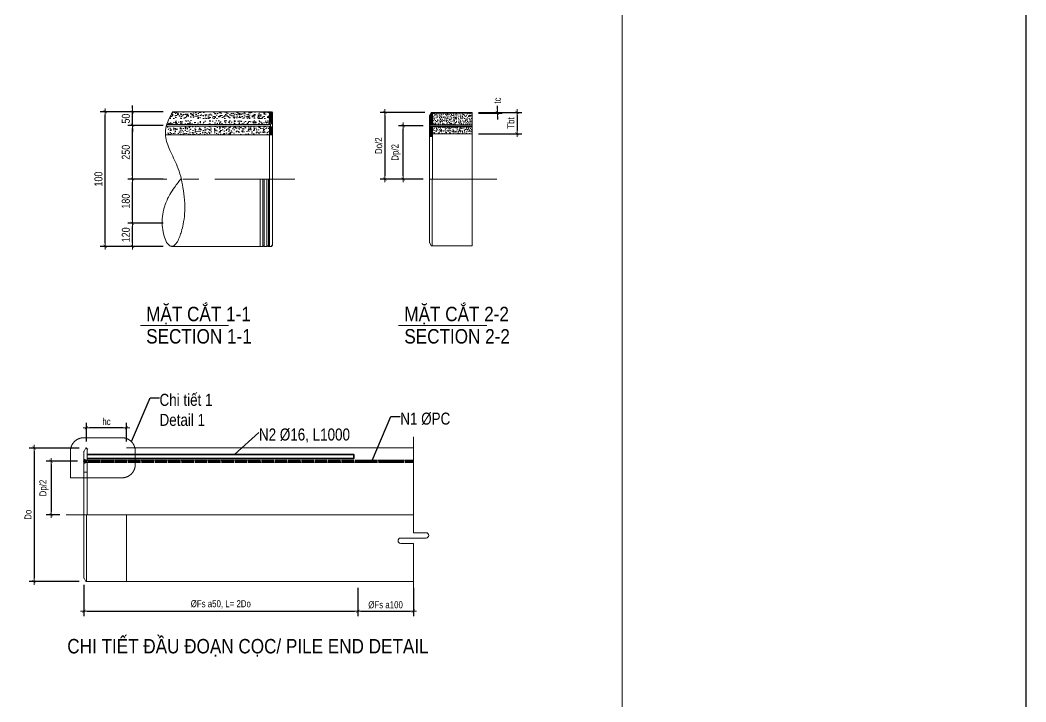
# Model space of a CAD drawing. Header units: millimetres. Extents: x -2123450 to -961021, y -260876 to 649159.
# Drawn here: x -1433235 to -1401835, y -90644 to -69372 of the extents above; entities that cross this region are included whole.
import ezdxf
from ezdxf.enums import TextEntityAlignment as Align

# ---------------------------------------------------------------- set-up
doc = ezdxf.new("R2010")
doc.units = ezdxf.units.MM
doc.header["$LTSCALE"] = 1000
doc.header["$MEASUREMENT"] = 0
doc.header["$PDMODE"] = 66
for name, pattern in [('CENTER2', [1.125, 0.75, -0.125, 0.125, -0.125]), ('CENTERX2', [4, 2.5, -0.5, 0.5, -0.5]), ('HIDDEN', [0.375, 0.25, -0.125]), ('HIDDEN2', [4.7625, 3.175, -1.5875])]:
    doc.linetypes.add(name, pattern=pattern)
doc.layers.get('0').update_dxf_attribs({"linetype": 'CONTINUOUS'})
doc.layers.get('DEFPOINTS').update_dxf_attribs({"linetype": 'CONTINUOUS'})
for name, color, linetype, lineweight in [('1.NET BAO-F', 3, 'CONTINUOUS', 20), ('4.DIM-F', 1, 'CONTINUOUS', 15), ('9.NET MANH-F', 9, 'CONTINUOUS', 15), ('NDC_S_AXIS', 5, 'CENTER2', 15), ('NDC_S_BREAK-LINE', 1, 'CONTINUOUS', 15), ('NDC_S_CONTINUOUS', 3, 'CONTINUOUS', 20), ('NDC_S_DIM', 1, 'CONTINUOUS', 9), ('NDC_S_HATCH MATERIAL', 8, 'CONTINUOUS', 13), ('NDC_S_REBAR', 4, 'CONTINUOUS', 35), ('NDC_S_VN TEXT', 7, 'CONTINUOUS', 9), ('Thep', 1, 'CONTINUOUS', 30), ('Thep dai', 3, 'CONTINUOUS', 30)]:
    doc.layers.add(name, color=color, linetype=linetype, lineweight=lineweight)
doc.layers.add('NDC_S-COLUMN', color=3, linetype='CONTINUOUS')
doc.styles.add('NDC_ARIAL', font='arial.ttf', dxfattribs={"width": 0.8})
doc.dimstyles.new('DIM', dxfattribs={"dimtxt": 0.03, "dimasz": 0.035, "dimexe": 0.03, "dimexo": 0.03, "dimgap": 0.005, "dimtad": 1, "dimdec": 0, "dimlfac": 10000, "dimzin": 0, "dimdsep": 46, "dimtxsty": 'NDC_ARIAL', "dimblk": 'DOTSMALL', "dimcen": 0.05, "dimclrd": 1, "dimclre": 1, "dimadec": 0, "dimazin": 0, "dimtfac": 1, "dimtdec": 0, "dimtofl": 0, "dimtmove": 0, "dimatfit": 3, "dimfxl": 0.03, "dimtolj": 1, "dimtzin": 0, "dimarcsym": 0})
doc.dimstyles.new('NDC_1-100', dxfattribs={"dimscale": 100, "dimtxt": 2.2, "dimasz": 1, "dimexe": 1.5, "dimexo": 2, "dimgap": 0.8, "dimtad": 1, "dimdec": 0, "dimdsep": 46, "dimtxsty": 'NDC_ARIAL', "dimblk": 'DIMMARK', "dimcen": 49999.938995, "dimdle": 1.5, "dimclrd": 1, "dimclre": 1, "dimclrt": 3, "dimadec": 0, "dimazin": 0, "dimtfac": 1, "dimtdec": 0, "dimtix": 1, "dimtmove": 2, "dimatfit": 3, "dimfxl": 1, "dimarcsym": 0})
doc.dimstyles.new('NDC_1-25(25)', dxfattribs={"dimscale": 100, "dimtxt": 2.5, "dimasz": 1, "dimexe": 1.5, "dimexo": 0, "dimgap": 0.8, "dimtad": 1, "dimdec": 0, "dimlfac": 0.25, "dimdsep": 46, "dimtxsty": 'NDC_ARIAL', "dimblk": 'DIMMARK', "dimcen": 49999.938995, "dimdle": 1.5, "dimclrd": 1, "dimclre": 1, "dimclrt": 3, "dimadec": 0, "dimazin": 0, "dimtfac": 1, "dimtdec": 0, "dimtix": 1, "dimtmove": 2, "dimatfit": 3, "dimfxl": 1, "dimarcsym": 0})
pattern_1 = [(50, (-1639877.75, -92218.88), (214.93242, -18.80415), [22.47432, -247.21747]), (355, (-1639877.75, -92218.88), (-41.57788, 225.40004), [17.97945, -197.77397]), (100.4514, (-1639859.84, -92220.44), (173.3547, 206.59575), [19.10023, -210.10252]), (46.1842, (-1639877.75, -92158.95), (319.80682, -49.59902), [33.71147, -370.8262]), (96.6356, (-1639851.1, -92163.08), (280.0787, 291.90176), [28.65034, -315.1537]), (351.1842, (-1639877.75, -92158.95), (280.0785, 291.902), [26.9692, -296.66096]), (21, (-1639847.78, -92173.93), (178.8677, -120.64778), [22.47432, -247.21747]), (326, (-1639847.78, -92173.93), (72.91127, 217.29667), [17.97945, -197.77397]), (71.4514, (-1639832.87, -92183.98), (251.77904, 96.6487), [19.10023, -210.10252]), (37.5, (-1639877.75, -92218.88), (3.643792, 99.754151), [0, -195.37671, 0, -200.77055, 0, -198.523116]), (7.5, (-1639877.75, -92218.88), (78.83077, 118.18844), [0, -114.46918, 0, -190.88185, 0, -75.66353]), (327.5, (-1639944.57, -92218.88), (159.963915, -6.758737), [0, -74.91438, 0, -233.73288, 0, -310.14555]), (317.5, (-1639974.54, -92218.88), (174.75613, 29.99721), [0, -97.3887, 0, -155.2226, 0, -220.24829])]
pattern_2 = [(45, (-3170959.316, 510460.39), (-49.7184456, 49.7184456), []), (45, (-3170942.74, 510460.39), (-49.7184456, 49.7184456), []), (45, (-3170926.17, 510460.39), (-49.7184456, 49.7184456), []), (45, (-3170909.6, 510460.39), (-49.7184456, 49.7184456), [])]

# ---------------------------------------------------------------- blocks, each defined once
blk = doc.blocks.new('_DotSmall')
at = {"color": 0, "linetype": 'ByBlock', "lineweight": 9, "const_width": 0.5}
blk.add_lwpolyline([(-0.0625, 0, 1), (0.0625, 0, 1)], format="xyb", close=True, dxfattribs=at)
blk = doc.blocks.new('DIMMARK')
at = {"layer": 'NDC_S_DIM', "color": 1}
blk.add_line((-1.5, 0), (1, 0), dxfattribs=at)
at = {"layer": 'NDC_S_DIM', "color": 2, "const_width": 0.15}
blk.add_lwpolyline([(-0.5, -0.5), (0.5, 0.5)], dxfattribs=at)
blk = doc.blocks.new('*D1162')
at = {"layer": 'DEFPOINTS', "color": 0, "transparency": 16777216}
for p in [(-1431164, -82091), (-1431164, -82723), (-1429914, -82723)]:
    blk.add_point(p, dxfattribs=at)
at = {"layer": 'NDC_S_DIM', "color": 1, "lineweight": -2, "transparency": 16777216}
for p, q in [((-1431164, -82523), (-1431164, -81941)), ((-1429914, -82523), (-1429914, -81941)), ((-1430014, -82091), (-1431064, -82091))]:
    blk.add_line(p, q, dxfattribs=at)
at = {"layer": 'NDC_S_DIM', "color": 1, "lineweight": -2, "transparency": 16777216, "xscale": 100, "yscale": 100, "zscale": 100, "rotation": 180}
blk.add_blockref('DIMMARK', (-1431164, -82091), dxfattribs=at)
at = {"layer": 'NDC_S_DIM', "color": 1, "lineweight": -2, "transparency": 16777216, "xscale": 100, "yscale": 100, "zscale": 100}
blk.add_blockref('DIMMARK', (-1429914, -82091), dxfattribs=at)
at = {"layer": 'NDC_S_DIM', "color": 3, "transparency": 16777216, "insert": (-1430539, -81900), "char_height": 220, "attachment_point": 5, "style": 'NDC_ARIAL'}
blk.add_mtext('hc', dxfattribs=at)
blk = doc.blocks.new('*D1163')
at = {"layer": 'DEFPOINTS', "color": 0, "transparency": 16777216}
for p in [(-1431247, -86789), (-1422693, -86889), (-1422693, -87816)]:
    blk.add_point(p, dxfattribs=at)
at = {"layer": 'NDC_S_DIM', "color": 1, "lineweight": -2, "transparency": 16777216}
for p, q in [((-1431247, -86989), (-1431247, -87966)), ((-1422693, -87089), (-1422693, -87966)), ((-1431147, -87816), (-1422793, -87816))]:
    blk.add_line(p, q, dxfattribs=at)
at = {"layer": 'NDC_S_DIM', "color": 1, "lineweight": -2, "transparency": 16777216, "xscale": 100, "yscale": 100, "zscale": 100, "rotation": 180}
blk.add_blockref('DIMMARK', (-1431247, -87816), dxfattribs=at)
at = {"layer": 'NDC_S_DIM', "color": 1, "lineweight": -2, "transparency": 16777216, "xscale": 100, "yscale": 100, "zscale": 100}
blk.add_blockref('DIMMARK', (-1422693, -87816), dxfattribs=at)
at = {"layer": 'NDC_S_DIM', "color": 3, "transparency": 16777216, "insert": (-1426970, -87601), "char_height": 220, "attachment_point": 5, "style": 'NDC_ARIAL'}
blk.add_mtext('ØFs a50, L= 2Do', dxfattribs=at)
blk = doc.blocks.new('*D1164')
at = {"layer": 'DEFPOINTS', "color": 0, "transparency": 16777216}
for p in [(-1422693, -86889), (-1420957, -86889), (-1420957, -87816)]:
    blk.add_point(p, dxfattribs=at)
at = {"layer": 'NDC_S_DIM', "color": 1, "lineweight": -2, "transparency": 16777216}
for p, q in [((-1422693, -87089), (-1422693, -87966)), ((-1420957, -87089), (-1420957, -87966)), ((-1422593, -87816), (-1421057, -87816))]:
    blk.add_line(p, q, dxfattribs=at)
at = {"layer": 'NDC_S_DIM', "color": 1, "lineweight": -2, "transparency": 16777216, "xscale": 100, "yscale": 100, "zscale": 100, "rotation": 180}
blk.add_blockref('DIMMARK', (-1422693, -87816), dxfattribs=at)
at = {"layer": 'NDC_S_DIM', "color": 1, "lineweight": -2, "transparency": 16777216, "xscale": 100, "yscale": 100, "zscale": 100}
blk.add_blockref('DIMMARK', (-1420957, -87816), dxfattribs=at)
at = {"layer": 'NDC_S_DIM', "color": 3, "transparency": 16777216, "insert": (-1421825, -87618), "char_height": 220, "attachment_point": 5, "style": 'NDC_ARIAL'}
blk.add_mtext('ØFs a100', dxfattribs=at)
blk = doc.blocks.new('*D1165')
at = {"layer": 'DEFPOINTS', "color": 0, "transparency": 16777216}
for p in [(-1431189, -82723), (-1432798, -86889), (-1431189, -86889)]:
    blk.add_point(p, dxfattribs=at)
at = {"layer": 'NDC_S_DIM', "color": 1, "lineweight": -2, "transparency": 16777216}
for p, q in [((-1431389, -82723), (-1432948, -82723)), ((-1432798, -82823), (-1432798, -86789)), ((-1431389, -86889), (-1432948, -86889))]:
    blk.add_line(p, q, dxfattribs=at)
at = {"layer": 'NDC_S_DIM', "color": 1, "lineweight": -2, "transparency": 16777216, "xscale": 100, "yscale": 100, "zscale": 100}
for p, rotation in [((-1432798, -82723), 90), ((-1432798, -86889), 270)]:
    blk.add_blockref('DIMMARK', p, dxfattribs=dict(at, rotation=rotation))
at = {"layer": 'NDC_S_DIM', "color": 3, "transparency": 16777216, "insert": (-1432989, -84806), "char_height": 220, "attachment_point": 5, "rotation": 90, "style": 'NDC_ARIAL'}
blk.add_mtext('Do', dxfattribs=at)
blk = doc.blocks.new('*D1166')
at = {"layer": 'DEFPOINTS', "color": 0, "transparency": 16777216}
for p in [(-1431243, -83138), (-1432267, -84806), (-1431799, -84806)]:
    blk.add_point(p, dxfattribs=at)
at = {"layer": 'NDC_S_DIM', "color": 1, "lineweight": -2, "transparency": 16777216}
for p, q in [((-1431443, -83138), (-1432417, -83138)), ((-1432267, -83238), (-1432267, -84706)), ((-1431999, -84806), (-1432417, -84806))]:
    blk.add_line(p, q, dxfattribs=at)
at = {"layer": 'NDC_S_DIM', "color": 1, "lineweight": -2, "transparency": 16777216, "xscale": 100, "yscale": 100, "zscale": 100}
for p, rotation in [((-1432267, -83138), 90), ((-1432267, -84806), 270)]:
    blk.add_blockref('DIMMARK', p, dxfattribs=dict(at, rotation=rotation))
at = {"layer": 'NDC_S_DIM', "color": 3, "transparency": 16777216, "insert": (-1432490, -83972), "char_height": 220, "attachment_point": 5, "rotation": 90, "style": 'NDC_ARIAL'}
blk.add_mtext('Dp/2', dxfattribs=at)
blk = doc.blocks.new('CHI TIET DAU DOAN COC TOLE PHANG')
at = {"linetype": 'HIDDEN2', "ltscale": 0.2}
blk.add_lwpolyline([(0.209, 0.2885), (0.0663, 0.2885, 0.414214), (0.0163, 0.2385), (0.0163, 0.1383), (0.209, 0.1383, 0.414214), (0.259, 0.1883), (0.259, 0.2385, 0.414214)], format="xyb", close=True, dxfattribs=at)
at = {"layer": 'NDC_S_AXIS', "linetype": 'CENTERX2'}
for p, q in [((0.3192, 0), (0, 0)), ((1.301, 0), (0.3192, 0))]:
    blk.add_line(p, q, dxfattribs=at)
at = {"layer": 'NDC_S_BREAK-LINE'}
blk.add_lwpolyline([(1.301, 0.2915), (1.301, -0.0672), (1.3485, -0.0672, -1), (1.3485, -0.0872), (1.301, -0.0872), (1.2534, -0.0872, 1), (1.2534, -0.1072), (1.301, -0.1072), (1.301, -0.2909)], format="xyb", dxfattribs=at)
at = {"layer": 'NDC_S_CONTINUOUS'}
for p, q in [((0.0782, 0.2035), (0.0782, 0.247)), ((0.2262, 0.25), (1.301, 0.25)), ((0.0712, 0.2065), (0.0662, 0.2065)), ((0.0712, 0.1935), (0.0662, 0.1935)), ((0.0712, 0.2065), (0.0712, 0.2045)), ((0.0712, 0.2045), (0.0782, 0.2045)), ((0.0712, 0.1955), (0.0712, 0.1935)), ((0.0712, 0.1955), (0.0782, 0.1955)), ((0.0782, 0.1965), (0.0782, 0)), ((0.0782, 0.16), (0.0662, 0.16)), ((0.0762, 0), (0.0762, -0.25)), ((0.2262, 0), (0.2262, -0.25)), ((0.0762, -0.25), (0.2262, -0.25)), ((0.2262, -0.25), (1.301, -0.25))]:
    blk.add_line(p, q, dxfattribs=at)
blk.add_lwpolyline([(0.0762, -0.248), (0.0762, -0.25), (0.0732, -0.25), (0.0672, -0.238), (0.0662, -0.238), (0.0662, 0.238), (0.0672, 0.238), (0.0732, 0.25), (0.0762, 0.25), (0.0762, 0.247)], dxfattribs=at)
at = {"layer": 'NDC_S_REBAR'}
for p, q in [((0.0702, 0.2035), (0.0782, 0.2035)), ((0.0702, 0.1965), (0.0788, 0.1965)), ((0.0813, 0.2035), (0.1283, 0.2035)), ((0.0818, 0.1965), (0.1288, 0.1965)), ((0.1313, 0.2035), (0.1783, 0.2035)), ((0.1318, 0.1965), (0.1788, 0.1965)), ((0.1813, 0.2035), (0.2262, 0.2035)), ((0.1818, 0.1965), (0.2262, 0.1965)), ((0.2262, 0.2035), (0.2283, 0.2035)), ((0.2262, 0.1965), (0.2288, 0.1965)), ((0.2313, 0.2035), (0.2783, 0.2035)), ((0.2318, 0.1965), (0.2788, 0.1965)), ((0.2813, 0.2035), (0.3283, 0.2035)), ((0.2818, 0.1965), (0.3288, 0.1965)), ((0.3313, 0.2035), (0.3783, 0.2035)), ((0.3318, 0.1965), (0.3788, 0.1965)), ((0.3813, 0.2035), (0.4283, 0.2035)), ((0.3818, 0.1965), (0.4288, 0.1965)), ((0.4313, 0.2035), (0.4783, 0.2035)), ((0.4318, 0.1965), (0.4788, 0.1965)), ((0.4813, 0.2035), (0.5283, 0.2035)), ((0.4818, 0.1965), (0.5288, 0.1965)), ((0.5313, 0.2035), (0.5783, 0.2035)), ((0.5318, 0.1965), (0.5788, 0.1965)), ((0.5813, 0.2035), (0.6283, 0.2035)), ((0.5818, 0.1965), (0.6288, 0.1965)), ((0.6313, 0.2035), (0.6783, 0.2035)), ((0.6318, 0.1965), (0.6788, 0.1965)), ((0.6813, 0.2035), (0.7283, 0.2035)), ((0.6818, 0.1965), (0.7288, 0.1965)), ((0.7313, 0.2035), (0.7783, 0.2035)), ((0.7318, 0.1965), (0.7788, 0.1965)), ((0.7813, 0.2035), (0.8283, 0.2035)), ((0.7818, 0.1965), (0.8288, 0.1965)), ((0.8313, 0.2035), (0.8783, 0.2035)), ((0.8318, 0.1965), (0.8788, 0.1965)), ((0.8813, 0.2035), (0.9283, 0.2035)), ((0.8818, 0.1965), (0.9288, 0.1965)), ((0.9313, 0.2035), (0.9783, 0.2035)), ((0.9318, 0.1965), (0.9788, 0.1965)), ((0.9813, 0.2035), (1.0283, 0.2035)), ((0.9818, 0.1965), (1.0288, 0.1965)), ((1.0313, 0.2035), (1.0783, 0.2035)), ((1.0318, 0.1965), (1.0788, 0.1965)), ((1.0813, 0.2035), (1.1659, 0.2035)), ((1.0818, 0.1965), (1.1668, 0.1965)), ((1.1689, 0.2035), (1.2659, 0.2035)), ((1.1698, 0.1965), (1.2668, 0.1965)), ((1.2689, 0.2035), (1.301, 0.2035)), ((1.2698, 0.1965), (1.301, 0.1965))]:
    blk.add_line(p, q, dxfattribs=at)
blk.add_ellipse((0.0686, 0.2), major_axis=(0, 0.0055), ratio=0.363902, start_param=5.391025, end_param=10.293338, dxfattribs=at)
blk = doc.blocks.new('thep gia cuong')
at = {"layer": 'NDC_S_REBAR'}
blk.add_lwpolyline([(0, -0.014), (1, -0.014), (1, 0), (0, 0)], dxfattribs=at)
blk = doc.blocks.new('*D1182')
at = {"layer": 'DEFPOINTS', "color": 0, "transparency": 16777216}
for p in [(-1430582, -72231), (-1428767, -72231), (-1428767, -76431)]:
    blk.add_point(p, dxfattribs=at)
at = {"layer": 'NDC_S_DIM', "color": 1, "lineweight": -2, "transparency": 16777216}
for p, q in [((-1428767, -72231), (-1430732, -72231)), ((-1430582, -76331), (-1430582, -72331)), ((-1428767, -76431), (-1430732, -76431))]:
    blk.add_line(p, q, dxfattribs=at)
at = {"layer": 'NDC_S_DIM', "color": 1, "lineweight": -2, "transparency": 16777216, "xscale": 100, "yscale": 100, "zscale": 100}
for p, rotation in [((-1430582, -72231), 90), ((-1430582, -76431), 270)]:
    blk.add_blockref('DIMMARK', p, dxfattribs=dict(at, rotation=rotation))
at = {"layer": 'NDC_S_DIM', "color": 3, "lineweight": 100, "transparency": 16777216, "insert": (-1430789, -74331), "char_height": 250, "attachment_point": 5, "rotation": 90, "style": 'NDC_ARIAL'}
blk.add_mtext('100', dxfattribs=at)
blk = doc.blocks.new('*D1183')
at = {"layer": 'DEFPOINTS', "color": 0, "transparency": 16777216}
for p in [(-1429727, -75711), (-1428767, -75711), (-1428767, -76431)]:
    blk.add_point(p, dxfattribs=at)
at = {"layer": 'NDC_S_DIM', "color": 1, "lineweight": -2, "transparency": 16777216}
for p, q in [((-1428767, -75711), (-1429877, -75711)), ((-1429727, -76331), (-1429727, -75811)), ((-1428767, -76431), (-1429877, -76431))]:
    blk.add_line(p, q, dxfattribs=at)
at = {"layer": 'NDC_S_DIM', "color": 1, "lineweight": -2, "transparency": 16777216, "xscale": 100, "yscale": 100, "zscale": 100}
for p, rotation in [((-1429727, -75711), 90), ((-1429727, -76431), 270)]:
    blk.add_blockref('DIMMARK', p, dxfattribs=dict(at, rotation=rotation))
at = {"layer": 'NDC_S_DIM', "color": 3, "lineweight": 100, "transparency": 16777216, "insert": (-1429934, -76071), "char_height": 250, "attachment_point": 5, "rotation": 90, "style": 'NDC_ARIAL'}
blk.add_mtext('120', dxfattribs=at)
blk = doc.blocks.new('*D1184')
at = {"layer": 'DEFPOINTS', "color": 0, "transparency": 16777216}
for p in [(-1429727, -74333), (-1428767, -74333), (-1428767, -75711)]:
    blk.add_point(p, dxfattribs=at)
at = {"layer": 'NDC_S_DIM', "color": 1, "lineweight": -2, "transparency": 16777216}
for p, q in [((-1428767, -74333), (-1429877, -74333)), ((-1429727, -75611), (-1429727, -74433)), ((-1428767, -75711), (-1429877, -75711))]:
    blk.add_line(p, q, dxfattribs=at)
at = {"layer": 'NDC_S_DIM', "color": 1, "lineweight": -2, "transparency": 16777216, "xscale": 100, "yscale": 100, "zscale": 100}
for p, rotation in [((-1429727, -74333), 90), ((-1429727, -75711), 270)]:
    blk.add_blockref('DIMMARK', p, dxfattribs=dict(at, rotation=rotation))
at = {"layer": 'NDC_S_DIM', "color": 3, "lineweight": 100, "transparency": 16777216, "insert": (-1429934, -75022), "char_height": 250, "attachment_point": 5, "rotation": 90, "style": 'NDC_ARIAL'}
blk.add_mtext('180', dxfattribs=at)
blk = doc.blocks.new('*D1185')
at = {"layer": 'DEFPOINTS', "color": 0, "transparency": 16777216}
for p in [(-1429727, -72655), (-1428767, -72655), (-1428767, -74333)]:
    blk.add_point(p, dxfattribs=at)
at = {"layer": 'NDC_S-COLUMN', "color": 1, "lineweight": -2, "transparency": 16777216}
for p, q in [((-1428767, -72655), (-1429877, -72655)), ((-1429727, -74233), (-1429727, -72755)), ((-1428767, -74333), (-1429877, -74333))]:
    blk.add_line(p, q, dxfattribs=at)
at = {"layer": 'NDC_S-COLUMN', "color": 1, "lineweight": -2, "transparency": 16777216, "xscale": 100, "yscale": 100, "zscale": 100}
for p, rotation in [((-1429727, -72655), 90), ((-1429727, -74333), 270)]:
    blk.add_blockref('DIMMARK', p, dxfattribs=dict(at, rotation=rotation))
at = {"layer": 'NDC_S-COLUMN', "color": 3, "transparency": 16777216, "insert": (-1429934, -73494), "char_height": 250, "attachment_point": 5, "rotation": 90, "style": 'NDC_ARIAL'}
blk.add_mtext('250', dxfattribs=at)
blk = doc.blocks.new('*D1186')
at = {"layer": 'DEFPOINTS', "color": 0, "transparency": 16777216}
for p in [(-1429727, -72234), (-1428767, -72234), (-1428767, -72655)]:
    blk.add_point(p, dxfattribs=at)
at = {"layer": 'NDC_S-COLUMN', "color": 1, "lineweight": -2, "transparency": 16777216}
for p, q in [((-1429727, -72134), (-1429727, -72034)), ((-1428767, -72234), (-1429877, -72234)), ((-1429727, -72655), (-1429727, -72234)), ((-1428767, -72655), (-1429877, -72655)), ((-1429727, -72755), (-1429727, -72855))]:
    blk.add_line(p, q, dxfattribs=at)
at = {"layer": 'NDC_S-COLUMN', "color": 1, "lineweight": -2, "transparency": 16777216, "xscale": 100, "yscale": 100, "zscale": 100}
for p, rotation in [((-1429727, -72234), 270), ((-1429727, -72655), 90)]:
    blk.add_blockref('DIMMARK', p, dxfattribs=dict(at, rotation=rotation))
at = {"layer": 'NDC_S-COLUMN', "color": 3, "transparency": 16777216, "insert": (-1429934, -72445), "char_height": 250, "attachment_point": 5, "rotation": 90, "style": 'NDC_ARIAL'}
blk.add_mtext('50', dxfattribs=at)
blk = doc.blocks.new('*D1197')
at = {"layer": 'DEFPOINTS', "color": 0, "transparency": 16777216}
for p in [(-1420398, -72250), (-1421848, -74333), (-1420456, -74333)]:
    blk.add_point(p, dxfattribs=at)
at = {"layer": 'NDC_S_DIM', "color": 1, "lineweight": -2, "transparency": 16777216}
for p, q in [((-1420598, -72250), (-1421998, -72250)), ((-1421848, -72350), (-1421848, -74233)), ((-1420656, -74333), (-1421998, -74333))]:
    blk.add_line(p, q, dxfattribs=at)
at = {"layer": 'NDC_S_DIM', "color": 1, "lineweight": -2, "transparency": 16777216, "xscale": 100, "yscale": 100, "zscale": 100}
for p, rotation in [((-1421848, -72250), 90), ((-1421848, -74333), 270)]:
    blk.add_blockref('DIMMARK', p, dxfattribs=dict(at, rotation=rotation))
at = {"layer": 'NDC_S_DIM', "color": 3, "transparency": 16777216, "insert": (-1422041, -73291), "char_height": 220, "attachment_point": 5, "rotation": 90, "style": 'NDC_ARIAL'}
blk.add_mtext('Do/2', dxfattribs=at)
blk = doc.blocks.new('*D1198')
at = {"layer": 'DEFPOINTS', "color": 0, "transparency": 16777216}
for p in [(-1421276, -72666), (-1420452, -72666), (-1420456, -74333)]:
    blk.add_point(p, dxfattribs=at)
at = {"layer": 'NDC_S_DIM', "color": 1, "lineweight": -2, "transparency": 16777216}
for p, q in [((-1420652, -72666), (-1421426, -72666)), ((-1421276, -74233), (-1421276, -72766)), ((-1420656, -74333), (-1421426, -74333))]:
    blk.add_line(p, q, dxfattribs=at)
at = {"layer": 'NDC_S_DIM', "color": 1, "lineweight": -2, "transparency": 16777216, "xscale": 100, "yscale": 100, "zscale": 100}
for p, rotation in [((-1421276, -72666), 90), ((-1421276, -74333), 270)]:
    blk.add_blockref('DIMMARK', p, dxfattribs=dict(at, rotation=rotation))
at = {"layer": 'NDC_S_DIM', "color": 3, "transparency": 16777216, "insert": (-1421498, -73499), "char_height": 220, "attachment_point": 5, "rotation": 90, "style": 'NDC_ARIAL'}
blk.add_mtext('Dp/2', dxfattribs=at)
blk = doc.blocks.new('*D1199')
at = {"layer": 'DEFPOINTS', "color": 0, "transparency": 16777216}
for p in [(-1419123, -72250), (-1419123, -72275), (-1418333, -72275)]:
    blk.add_point(p, dxfattribs=at)
at = {"layer": 'NDC_S_DIM', "color": 1, "lineweight": -2, "transparency": 16777216}
for p, q in [((-1418333, -72150), (-1418333, -72050)), ((-1418923, -72250), (-1418183, -72250)), ((-1418923, -72275), (-1418183, -72275)), ((-1418333, -72250), (-1418333, -72275)), ((-1418333, -72375), (-1418333, -72475))]:
    blk.add_line(p, q, dxfattribs=at)
at = {"layer": 'NDC_S_DIM', "color": 1, "lineweight": -2, "transparency": 16777216, "xscale": 100, "yscale": 100, "zscale": 100}
for p, rotation in [((-1418333, -72250), 270), ((-1418333, -72275), 90)]:
    blk.add_blockref('DIMMARK', p, dxfattribs=dict(at, rotation=rotation))
at = {"layer": 'NDC_S_DIM', "color": 3, "transparency": 16777216, "insert": (-1418333, -71883), "char_height": 220, "attachment_point": 5, "rotation": 90, "style": 'NDC_ARIAL'}
blk.add_mtext('tc', dxfattribs=at)
blk = doc.blocks.new('*D1200')
at = {"layer": 'DEFPOINTS', "color": 0, "transparency": 16777216}
for p in [(-1419123, -72250), (-1419123, -72916), (-1417722, -72916)]:
    blk.add_point(p, dxfattribs=at)
at = {"layer": 'NDC_S_DIM', "color": 1, "lineweight": -2, "transparency": 16777216}
for p, q in [((-1418923, -72250), (-1417572, -72250)), ((-1417722, -72350), (-1417722, -72816)), ((-1418923, -72916), (-1417572, -72916))]:
    blk.add_line(p, q, dxfattribs=at)
at = {"layer": 'NDC_S_DIM', "color": 1, "lineweight": -2, "transparency": 16777216, "xscale": 100, "yscale": 100, "zscale": 100}
for p, rotation in [((-1417722, -72250), 90), ((-1417722, -72916), 270)]:
    blk.add_blockref('DIMMARK', p, dxfattribs=dict(at, rotation=rotation))
at = {"layer": 'NDC_S_DIM', "color": 3, "transparency": 16777216, "insert": (-1417914, -72583), "char_height": 220, "attachment_point": 5, "rotation": 90, "style": 'NDC_ARIAL'}
blk.add_mtext('Tbt', dxfattribs=at)
blk = doc.blocks.new('daucocmangxong 3.0')
at = {"layer": 'NDC_S_AXIS', "linetype": 'HIDDEN', "ltscale": 0.001}
blk.add_line((0.093, 0.25), (-0.2262, 0.25), dxfattribs=at)
at = {"layer": 'NDC_S_CONTINUOUS'}
for p, q in [((-0.148, 0.497), (-0.148, 0.4535)), ((0, 0.5), (0, 0)), ((-0.155, 0.4565), (-0.16, 0.4565)), ((-0.155, 0.4565), (-0.155, 0.4545)), ((-0.155, 0.4545), (-0.148, 0.4545)), ((-0.155, 0.4435), (-0.16, 0.4435)), ((-0.155, 0.4455), (-0.155, 0.4435)), ((-0.155, 0.4455), (-0.148, 0.4455)), ((-0.148, 0.4465), (-0.148, 0.25)), ((-0.148, 0.42), (0, 0.42)), ((-0.148, 0.41), (-0.16, 0.41)), ((-0.15, 0.25), (-0.15, 0)), ((-0.15, 0), (0, 0))]:
    blk.add_line(p, q, dxfattribs=at)
blk.add_lwpolyline([(-0.15, 0.002), (-0.15, 0), (-0.153, 0), (-0.159, 0.012), (-0.16, 0.012), (-0.16, 0.488), (-0.159, 0.488), (-0.153, 0.5), (-0.15, 0.5), (-0.15, 0.497)], dxfattribs=at)
blk.add_arc((-0.148, 0.497), 0.003, 270, 0, dxfattribs=at)
at = {"layer": 'Thep'}
for p, q in [((-0.156, 0.4535), (0, 0.4535)), ((-0.156, 0.4465), (0, 0.4465))]:
    blk.add_line(p, q, dxfattribs=at)
blk.add_ellipse((-0.1575, 0.45), major_axis=(0, 0.0055), ratio=0.363902, start_param=5.391025, end_param=10.293338, dxfattribs=at)

msp = doc.modelspace()

# ---------------------------------------------------------------- hatches: boundary and pattern name
at = {"layer": 'NDC_S_HATCH MATERIAL'}
h = msp.add_hatch(dxfattribs=at)
h.set_pattern_fill('AR-CONC', color=256, scale=29.965753, style=0)
h.set_pattern_definition(pattern_1)
h.paths.add_polyline_path([(-1425445.29, -72685.22), (-1428650.08, -72685.22), (-1428696.68, -72954.77), (-1427070.98, -72954.77), (-1425445.29, -72954.77)])
h.paths.add_polyline_path([(-1428636.76, -72625.29), (-1425445.29, -72625.29), (-1425445.29, -72505.22), (-1428610.06, -72505.22)])
h = msp.add_hatch(dxfattribs=at)
h.set_pattern_fill('AR-CONC', color=256, scale=29.965753, style=0)
h.set_pattern_definition(pattern_1)
edge = h.paths.add_edge_path()
edge.add_ellipse((-1425505.76, -72222.59), major_axis=(-38.51, 0), ratio=0.86455331, start_angle=50.284863, end_angle=129.715137, ccw=False)
edge.add_line((-1425530.36, -72248.2), (-1425613.26, -72248.2))
edge.add_ellipse((-1425637.87, -72222.59), major_axis=(-38.51, 0), ratio=0.86455331, start_angle=50.284863, end_angle=129.715137, ccw=False)
edge.add_line((-1425662.47, -72248.2), (-1425744.94, -72248.2))
edge.add_line((-1425744.94, -72248.2), (-1425744.94, -72235.53))
edge.add_line((-1425744.94, -72235.53), (-1428470.53, -72234))
edge.add_line((-1428470.53, -72234), (-1428582.58, -72445.29))
edge.add_line((-1428582.58, -72445.29), (-1425445.29, -72445.29))
edge.add_line((-1425445.29, -72445.29), (-1425445.29, -72280.99))
edge.add_line((-1425445.29, -72280.99), (-1425478.04, -72248.2))
edge.add_line((-1425478.04, -72248.2), (-1425481.15, -72248.2))
at = {"layer": 'NDC_S_HATCH MATERIAL', "ltscale": 10}
h = msp.add_hatch(dxfattribs=at)
h.set_pattern_fill('ANSI34', color=256, scale=59.931507, style=0)
h.set_pattern_definition([(45, (-1643965.638, -154037.854), (-31.783481, 31.783481), []), (45, (-1643955.043, -154037.854), (-31.783481, 31.783481), []), (45, (-1643944.45, -154037.854), (-31.783481, 31.783481), []), (45, (-1643933.854, -154037.854), (-31.783481, 31.783481), [])])
edge = h.paths.add_edge_path()
edge.add_line((-1425435.56, -72235.53), (-1425445.29, -72235.53))
edge.add_line((-1425445.29, -72235.53), (-1425484.6, -72235.53))
edge.add_ellipse((-1425505.76, -72217.6), major_axis=(29.62, 0), ratio=0.86455331, start_angle=224.427004, end_angle=315.572996, ccw=False)
edge.add_line((-1425526.91, -72235.53), (-1425616.71, -72235.53))
edge.add_ellipse((-1425637.87, -72217.6), major_axis=(29.62, 0), ratio=0.86455331, start_angle=224.427004, end_angle=315.572996, ccw=False)
edge.add_line((-1425659.02, -72235.53), (-1425744.94, -72235.53))
edge.add_line((-1425744.94, -72235.53), (-1425744.94, -72248.2))
edge.add_line((-1425744.94, -72248.2), (-1425662.47, -72248.2))
edge.add_ellipse((-1425637.87, -72222.59), major_axis=(-38.51, 0), ratio=0.86455331, start_angle=50.284863, end_angle=129.715137)
edge.add_line((-1425613.26, -72248.2), (-1425530.36, -72248.2))
edge.add_ellipse((-1425505.76, -72222.59), major_axis=(-38.51, 0), ratio=0.86455331, start_angle=50.284863, end_angle=129.715137)
edge.add_line((-1425481.15, -72248.2), (-1425445.29, -72248.2))
edge.add_line((-1425445.29, -72248.2), (-1425435.56, -72248.2))
edge.add_line((-1425435.56, -72248.2), (-1425435.56, -72235.53))
at = {"layer": 'NDC_S_HATCH MATERIAL'}
h = msp.add_hatch(dxfattribs=at)
h.set_pattern_fill('ANSI34', color=256, scale=93.75, style=0)
h.set_pattern_definition(pattern_2)
edge = h.paths.add_edge_path()
edge.add_line((-1425355.39, -72276.23), (-1425384.88, -72235.53))
edge.add_line((-1425384.88, -72235.53), (-1425435.56, -72235.53))
edge.add_line((-1425435.56, -72235.53), (-1425435.56, -72248.2))
edge.add_line((-1425435.56, -72248.2), (-1425445.29, -72248.2))
edge.add_line((-1425445.29, -72248.2), (-1425445.29, -72625.29))
edge.add_line((-1425445.29, -72625.29), (-1425415.71, -72625.29))
edge.add_ellipse((-1425378.95, -72627.75), major_axis=(37.73, 11.65), ratio=0.68026503, start_angle=60.57203, end_angle=150.57203, ccw=False)
edge.add_line((-1425367.31, -72599.67), (-1425355.39, -72599.67))
edge.add_line((-1425355.39, -72599.67), (-1425355.39, -72276.23))
h = msp.add_hatch(dxfattribs=at)
h.set_pattern_fill('ANSI32', color=256, scale=100)
h.set_pattern_definition([(45, (160309.797, -332137.595), (-26.5165043, 26.5165043), []), (45, (160327.474, -332137.595), (-26.5165043, 26.5165043), [])])
h.paths.add_polyline_path([(-1420455.88, -72611.88), (-1420414.22, -72611.88), (-1420355.88, -72613.03), (-1420355.88, -72274.79), (-1420372.55, -72274.79), (-1420372.55, -72249.79), (-1420397.55, -72249.79), (-1420455.88, -72366.46)])
h.paths.add_polyline_path([(-1420455.88, -72999.79), (-1420355.88, -72999.79), (-1420355.88, -72703.54), (-1420414.22, -72703.54), (-1420414.22, -72720.21), (-1420455.88, -72720.21)])
h = msp.add_hatch(dxfattribs=at)
h.set_pattern_fill('ANSI32', color=256, scale=50, angle=90)
h.set_pattern_definition([(135, (160309.797, -332137.595), (-13.25825215, -13.25825215), []), (135, (160309.797, -332128.756), (-13.25825215, -13.25825215), [])])
h.paths.add_polyline_path([(-1419122.55, -72249.79), (-1420372.55, -72249.79), (-1420372.55, -72274.79), (-1419122.55, -72274.79)])
h = msp.add_hatch(dxfattribs=at)
h.set_pattern_fill('AR-CONC', color=256, scale=20, angle=90)
h.set_pattern_definition([(140, (160309.8, -332137.6), (12.550427, 143.4520365), [15, -165]), (85, (160309.8, -332137.6), (-150.438427, -27.750267), [12, -132]), (190.451444, (160310.84, -332125.64), (-137.887998, 115.701769), [12.748038, -140.228422]), (136.1842, (160269.8, -332137.6), (33.103856, 213.448266), [22.5, -247.5]), (186.635635, (160272.56, -332119.8), (-194.82372, 186.93239), [19.122068, -210.342752]), (81.184164, (160269.8, -332137.6), (-194.82372, 186.93239), [18, -198]), (111, (160279.8, -332117.6), (80.523778, 119.38141), [15, -165]), (56, (160279.8, -332117.6), (-145.030009, 48.663066), [12, -132]), (161.451445, (160286.5, -332107.65), (-64.50623, 168.044475), [12.748038, -140.228422]), (127.5, (160309.797, -332137.595), (-66.5787708, 2.431971), [0, -130.4, 0, -134, 0, -132.5]), (97.5, (160309.8, -332137.595), (-78.8823424, 52.6139075), [0, -76.4, 0, -127.4, 0, -50.5]), (57.5, (160309.797, -332182.195), (4.5109743, 106.7644872), [0, -50, 0, -156, 0, -207]), (47.5, (160309.8, -332202.19), (-20.0209965, 116.637234), [0, -65, 0, -103.6, 0, -147])])
h.paths.add_polyline_path([(-1420330.88, -72274.79, -0.41421356), (-1420355.88, -72299.79), (-1420355.88, -72637.29), (-1419122.55, -72637.29), (-1419122.55, -72274.79)])
h.paths.add_polyline_path([(-1419122.55, -72916.46), (-1419122.55, -72695.63), (-1420355.88, -72695.63), (-1420355.88, -72916.46)])
h = msp.add_hatch(dxfattribs=at)
h.set_pattern_fill('ANSI34', color=256, scale=93.75, style=0)
h.set_pattern_definition(pattern_2)
edge = h.paths.add_edge_path()
edge.add_line((-1425355.39, -72710.83), (-1425367.31, -72710.83))
edge.add_ellipse((-1425378.95, -72682.75), major_axis=(-37.73, 11.65), ratio=0.68026503, start_angle=29.42797, end_angle=119.42797, ccw=False)
edge.add_line((-1425415.9, -72685.22), (-1425445.29, -72685.22))
edge.add_line((-1425445.29, -72685.22), (-1425445.29, -72954.77))
edge.add_line((-1425445.29, -72954.77), (-1425355.39, -72954.77))
edge.add_line((-1425355.39, -72954.77), (-1425355.39, -72710.83))
h = msp.add_hatch(dxfattribs=at)
h.set_pattern_fill('ANSI37', color=256, scale=208.333333)
h.set_pattern_definition([(45, (-1800152.062, -313436.95), (-18.4142391, 18.4142391), []), (135, (-1800152.062, -313436.95), (-18.4142391, -18.4142391), [])])
edge = h.paths.add_edge_path()
edge.add_line((-1431122.05, -82747.53), (-1431147.05, -82747.53))
edge.add_line((-1431147.05, -82747.53), (-1431147.05, -82772.53))
edge.add_arc((-1431147.05, -82747.53), 25, 270, 360)

# ---------------------------------------------------------------- linework, layer by layer
at = {"layer": '1.NET BAO-F', "ltscale": 10}
for p, q in [((-1425445.29, -72235.53), (-1428471.38, -72235.53)), ((-1425744.94, -72235.53), (-1425744.94, -72248.2)), ((-1425659.02, -72235.53), (-1425744.94, -72235.53)), ((-1425662.47, -72248.2), (-1425744.94, -72248.2)), ((-1425526.91, -72235.53), (-1425616.71, -72235.53)), ((-1425530.36, -72248.2), (-1425613.26, -72248.2)), ((-1425445.29, -72248.2), (-1425481.15, -72248.2)), ((-1425445.29, -72280.99), (-1425478.04, -72248.2)), ((-1425466.87, -72248.2), (-1425445.29, -72265.72)), ((-1425445.29, -72248.2), (-1425445.29, -72625.29)), ((-1425435.56, -72248.2), (-1425445.29, -72248.2)), ((-1425355.39, -72276.23), (-1425355.39, -76390.03)), ((-1425415.71, -72685.22), (-1428671.4, -72685.22)), ((-1425415.71, -72625.29), (-1428654.04, -72625.29)), ((-1425445.29, -72685.22), (-1425445.29, -76430.73)), ((-1425355.39, -72599.67), (-1425367.31, -72599.67)), ((-1425355.39, -72710.83), (-1425367.31, -72710.83)), ((-1425445.29, -72954.77), (-1428696.68, -72954.77)), ((-1425744.94, -76430.73), (-1425744.94, -74334.68)), ((-1425445.29, -76430.73), (-1425384.88, -76430.73))]:
    msp.add_line(p, q, dxfattribs=at)
at = {"layer": '1.NET BAO-F'}
for p, q in [((-1425445.29, -72235.53), (-1425384.88, -72235.53)), ((-1425435.56, -72248.2), (-1425435.56, -72235.53)), ((-1425415.71, -72625.29), (-1425415.71, -72685.22)), ((-1425445.29, -72954.77), (-1425355.39, -72954.77)), ((-1428511.57, -76430.73), (-1425659.02, -76430.73)), ((-1425616.71, -76430.73), (-1425526.91, -76430.73)), ((-1425484.6, -76430.73), (-1425445.29, -76430.73))]:
    msp.add_line(p, q, dxfattribs=at)
at = {"layer": '1.NET BAO-F', "ltscale": 10}
for centre, major_axis, ratio, start_param, end_param in [((-1425637.87, -72222.59), (-38.51, 0), 0.86455331, 0.87763642, 2.26395623), ((-1425637.87, -72217.6), (29.62, 0), 0.86455331, 3.91699015, 5.50778781), ((-1425505.76, -72222.59), (-38.51, 0), 0.86455331, 0.87763642, 2.26395623), ((-1425505.76, -72217.6), (29.62, 0), 0.86455331, 3.91699015, 5.50778781), ((-1425378.95, -72627.75), (37.73, 11.65), 0.68026503, 1.05718135, 2.62797768)]:
    msp.add_ellipse(centre, major_axis=major_axis, ratio=ratio, start_param=start_param, end_param=end_param, dxfattribs=at)
at = {"layer": '1.NET BAO-F', "ltscale": 10, "extrusion": (0, 0, -1)}
msp.add_ellipse((-1425378.95, -72682.75), major_axis=(-37.73, 11.65), ratio=0.68026503, start_param=4.198774, end_param=5.76957033, dxfattribs=at)
at = {"layer": '4.DIM-F'}
for p, q in [((-1429478.81, -78898), (-1426725.04, -78898)), ((-1421419.63, -78898), (-1418665.86, -78898))]:
    msp.add_line(p, q, dxfattribs=at)
at = {"layer": '9.NET MANH-F', "ltscale": 10}
for p, q in [((-1425662.47, -76430.73), (-1425662.47, -74334.68)), ((-1425613.26, -76430.73), (-1425613.26, -74334.68)), ((-1425530.36, -76430.73), (-1425530.36, -74334.68)), ((-1425481.15, -76430.73), (-1425481.15, -74334.68))]:
    msp.add_line(p, q, dxfattribs=at)
at = {"layer": 'DEFPOINTS'}
msp.add_lwpolyline([(-1527984.86, -48018.96), (-1401834.86, -48018.96), (-1401834.86, -137118.96), (-1527984.86, -137118.96)], close=True, dxfattribs=at)
at = {"layer": 'NDC_S_AXIS', "linetype": 'CENTERX2'}
msp.add_line((-1424659.57, -74333.13), (-1428815.05, -74333.13), dxfattribs=at)
at = {"layer": 'NDC_S_BREAK-LINE'}
msp.add_spline([(-1428470.53, -72234), (-1428685.65, -72750.4), (-1428696.09, -72981.69), (-1428561.08, -73429.94), (-1428329.7, -73926.1), (-1428150.81, -74595.99), (-1428103.98, -74986.38), (-1428099.83, -75421.67), (-1428145.06, -75742.6), (-1428199.99, -75963.3), (-1428252.75, -76125.38), (-1428326.48, -76284.48), (-1428384.32, -76363.57), (-1428426.6, -76399.39), (-1428475.5, -76423.78), (-1428500.36, -76429.11), (-1428582.6, -76398.13), (-1428709.13, -76194.96), (-1428770.19, -75975.67), (-1428802.95, -75697.91), (-1428717.9, -75167.69), (-1428560.61, -74813.12), (-1428415.24, -74595.23), (-1428303.47, -74436.02), (-1428206.96, -74319.41)], degree=3, dxfattribs=at)
at = {"layer": 'NDC_S_CONTINUOUS'}
msp.add_line((-1414434.86, -53837.68), (-1414434.86, -134568.96), dxfattribs=at)
at = {"layer": 'NDC_S_HATCH MATERIAL', "color": 3}
for p, q in [((-1420372.55, -72249.79), (-1419122.55, -72249.79)), ((-1420372.55, -72274.79), (-1419122.55, -72274.79))]:
    msp.add_line(p, q, dxfattribs=at)
at = {"layer": 'NDC_S_HATCH MATERIAL'}
msp.add_arc((-1431147.05, -82747.53), 25, 270, 0, dxfattribs=at)
at = {"layer": 'Thep dai', "ltscale": 10}
for p, q in [((-1425384.88, -72235.53), (-1425355.39, -72276.23)), ((-1425384.88, -76430.73), (-1425355.39, -76390.03))]:
    msp.add_line(p, q, dxfattribs=at)
for centre in [(-1425637.87, -76448.66), (-1425505.76, -76448.66)]:
    msp.add_ellipse(centre, major_axis=(29.62, 0), ratio=0.86455331, start_param=0.7753975, end_param=2.36619516, dxfattribs=at)

# ---------------------------------------------------------------- block references
at = {"layer": 'NDC_S_HATCH MATERIAL', "xscale": 8333.333335864481, "yscale": 8333.333335864481, "zscale": 8333.333335864481}
for name, p in [('daucocmangxong 3.0', (-1419122.55, -76416.46)), ('CHI TIET DAU DOAN COC TOLE PHANG', (-1431798.51, -84805.86)), ('thep gia cuong', (-1431147.05, -82928.78))]:
    msp.add_blockref(name, p, dxfattribs=at)

# ---------------------------------------------------------------- texts
at = {"layer": 'NDC_S_VN TEXT', "lineweight": 70, "style": 'NDC_ARIAL', "width": 0.85}
for s, p in [('MẶT CẮT 1-1', (-1429299.22, -78766.7)), ('MẶT CẮT 2-2', (-1421240.03, -78766.7)), ('SECTION 1-1', (-1429299.22, -79462.5)), ('SECTION 2-2', (-1421240.03, -79462.5))]:
    msp.add_text(s, height=450, dxfattribs=at).set_placement(p)
msp.add_text('CHI TIẾT ĐẦU ĐOẠN CỌC/ PILE END DETAIL', height=450, dxfattribs=at).set_placement((-1426122.49, -89131.38), align=Align.CENTER)
at = {"layer": 'NDC_S_VN TEXT', "char_height": 375, "attachment_point": 1, "style": 'NDC_ARIAL'}
for s, insert in [('{\\fArial|b0|i0|c0|p34;Chi tiết 1\\PDetail 1}', (-1428882.57, -81032.18)), ('{\\fArial|b0|i0|c0|p34;N1 \\A1;Ø\\A0;PC}', (-1421365.64, -81618.46)), ('\\A1;N2 Ø16, L1000', (-1425778.71, -82113.62))]:
    msp.add_mtext(s, dxfattribs=dict(at, insert=insert))

# ---------------------------------------------------------------- dimensions: what is measured, and where the dimension line sits
at = {"layer": 'NDC_S-COLUMN'}
for base, p1, p2, text, picture, middle in [((-1429726.57, -72234), (-1428766.97, -72655.25), (-1428766.97, -72234), '50', '*D1186', (-1429934.21, -72444.63)), ((-1429726.57, -72655.25), (-1428766.97, -74333.13), (-1428766.97, -72655.25), '250', '*D1185', (-1429934.21, -73494.19))]:
    dim = msp.add_linear_dim(base=base, p1=p1, p2=p2, angle=90, text=text, dimstyle='NDC_1-25(25)', dxfattribs=at)
    dim.commit()
    dim.dimension.update_dxf_attribs({"geometry": picture, "text_midpoint": middle})
at = {"layer": 'NDC_S_DIM'}
dim = msp.add_linear_dim(base=(-1418333.47, -72274.79), p1=(-1419122.55, -72249.79), p2=(-1419122.55, -72274.79), angle=90, text='tc', dimstyle='NDC_1-100', dxfattribs=at)
dim.commit()
dim.dimension.update_dxf_attribs({"geometry": '*D1199', "text_midpoint": (-1418333.47, -71882.71), "dimtype": 160})
at = {"layer": 'NDC_S_DIM', "lineweight": 100}
for base, p1, p2, text, picture, middle in [((-1430581.57, -72230.73), (-1428766.97, -76430.73), (-1428766.97, -72230.73), '100', '*D1182', (-1430789.21, -74330.73)), ((-1429726.57, -74333.13), (-1428766.97, -75710.73), (-1428766.97, -74333.13), '180', '*D1184', (-1429934.21, -75021.93)), ((-1429726.57, -75710.73), (-1428766.97, -76430.73), (-1428766.97, -75710.73), '120', '*D1183', (-1429934.21, -76070.73))]:
    dim = msp.add_linear_dim(base=base, p1=p1, p2=p2, angle=90, text=text, dimstyle='NDC_1-25(25)', dxfattribs=at)
    dim.commit()
    dim.dimension.update_dxf_attribs({"geometry": picture, "text_midpoint": middle})
at = {"layer": 'NDC_S_DIM'}
for base, p1, p2, text, picture, middle in [((-1421847.59, -74333.13), (-1420397.55, -72249.79), (-1420455.88, -74333.13), 'Do/2', '*D1197', (-1422041.35, -73291.46)), ((-1417722.15, -72916.46), (-1419122.55, -72249.79), (-1419122.55, -72916.46), 'Tbt', '*D1200', (-1417913.95, -72583.13)), ((-1421275.56, -72665.61), (-1420455.88, -74333.13), (-1420451.94, -72665.61), 'Dp/2', '*D1198', (-1421497.97, -73499.37)), ((-1432797.67, -86889.19), (-1431188.72, -82722.53), (-1431188.72, -86889.19), 'Do', '*D1165', (-1432989.47, -84805.86)), ((-1432267.14, -84805.86), (-1431243.11, -83138.34), (-1431798.51, -84805.86), 'Dp/2', '*D1166', (-1432489.56, -83972.1))]:
    dim = msp.add_linear_dim(base=base, p1=p1, p2=p2, angle=90, text=text, dimstyle='NDC_1-100', dxfattribs=at)
    dim.commit()
    dim.dimension.update_dxf_attribs({"geometry": picture, "text_midpoint": middle})
for base, p1, p2, text, picture, middle in [((-1431163.72, -82091.45), (-1429913.72, -82722.53), (-1431163.72, -82722.53), 'hc', '*D1162', (-1430538.72, -81899.65)), ((-1422693.17, -87816.37), (-1431247.05, -86789.19), (-1422693.17, -86889.19), 'ØFs a50, L= 2Do', '*D1163', (-1426970.11, -87600.55)), ((-1420957.11, -87816.37), (-1422693.17, -86889.19), (-1420957.11, -86889.19), 'ØFs a100', '*D1164', (-1421825.14, -87617.89))]:
    dim = msp.add_linear_dim(base=base, p1=p1, p2=p2, text=text, dimstyle='NDC_1-100', dxfattribs=at)
    dim.commit()
    dim.dimension.update_dxf_attribs({"geometry": picture, "text_midpoint": middle})

# ---------------------------------------------------------------- leaders
at = {"layer": 'NDC_S_DIM', "annotation_type": 0, "has_hookline": 1, "hookline_direction": 0, "text_width": 1556.07}
msp.add_leader([(-1429762.42, -82523.75), (-1429177.31, -81157.18), (-1428882.58, -81157.18)], dimstyle='DIM', override={"dimgap": 0.005, "dimtad": 0}, dxfattribs=at)
at = {"layer": 'NDC_S_VN TEXT', "annotation_type": 0, "has_hookline": 1, "hookline_direction": 0}
for points, text_width in [([(-1422245.48, -83110.03), (-1421660.37, -81743.46), (-1421365.64, -81743.46)], 1511.87), ([(-1426544.4, -82928.78), (-1425778.75, -82238.62), (-1425778.71, -82238.62)], 2790.65)]:
    msp.add_leader(points, dimstyle='DIM', override={"dimgap": 0.005, "dimtad": 0}, dxfattribs=dict(at, text_width=text_width))

doc.saveas('drawing.dxf')
